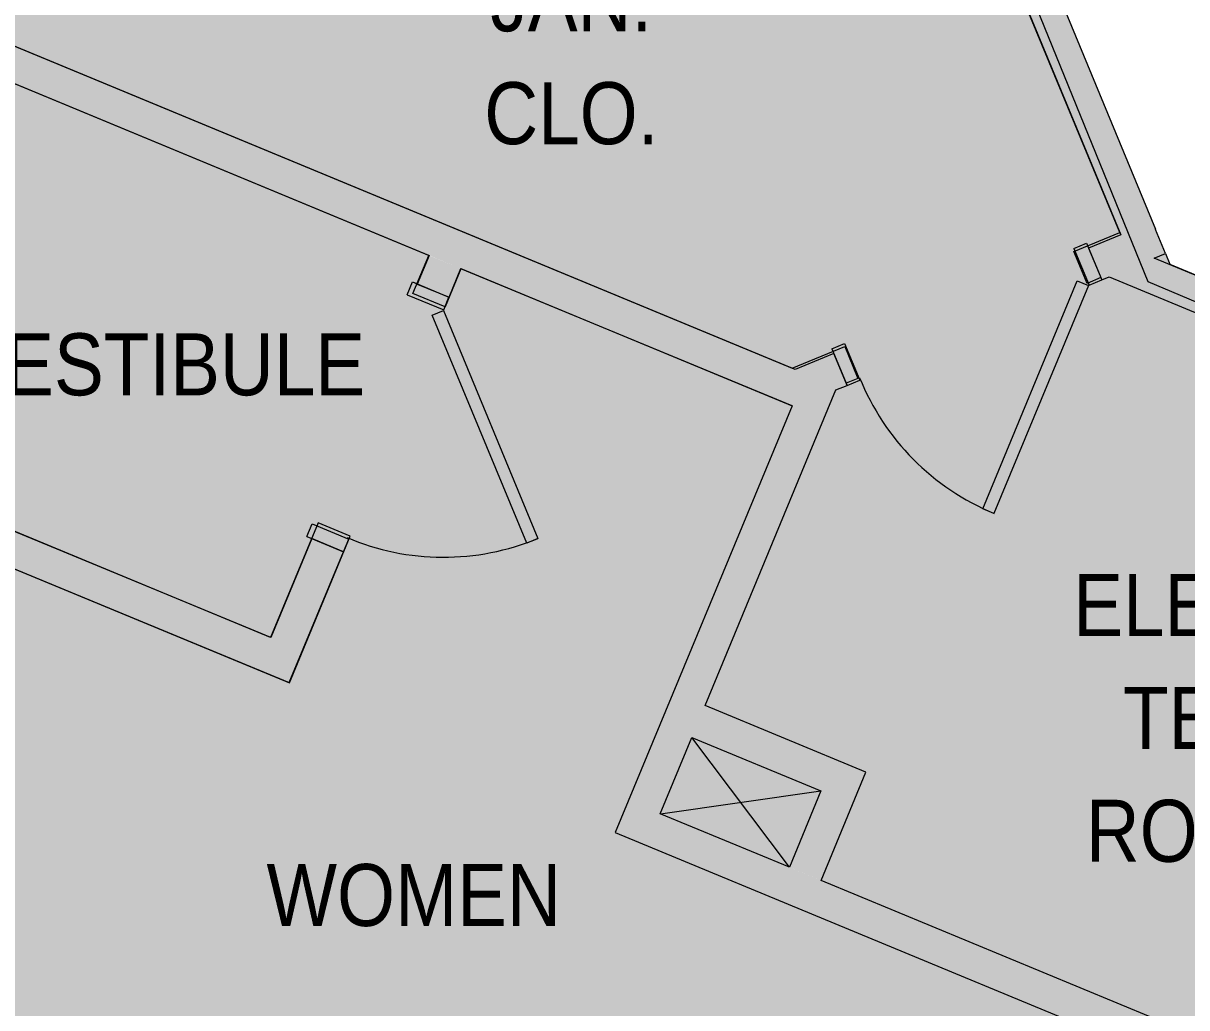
# Model space of a CAD drawing. Header units: inches. Extents: x 488 to 2071, y 800 to 2512.
# Drawn here: x 1135.2 to 1304, y 1360.2 to 1503.1 of the extents above; entities that cross this region are included whole.
import ezdxf

# ---------------------------------------------------------------- set-up
doc = ezdxf.new("R2010")
doc.units = ezdxf.units.IN
doc.header["$MEASUREMENT"] = 0
for name, color, linetype, lineweight in [('A-DETL-GENF', 92, 'Continuous', 9), ('A-DETL-THIN', 151, 'Continuous', 9), ('A-DOOR', 31, 'Continuous', 13), ('A-DOOR-FRAM', 31, 'Continuous', 20), ('A-Flor-Shel-Text', 8, 'Continuous', 9), ('A-Flor-Shel-Tptn', 8, 'Continuous', 9), ('A-WALL-PATT', 111, 'Continuous', 13), ('A-Wall-Shel', 8, 'Continuous', 9), ('A-Wall-Shel-Fill', 8, 'Continuous', 9), ('I-WALL', 2, 'Continuous', 9), ('M-Hvac-Duct', 8, 'Continuous', 9)]:
    doc.layers.add(name, color=color, linetype=linetype, lineweight=lineweight)
doc.styles.add('Stylus BT', font='stylu.ttf', dxfattribs={"width": 0.9, "height": 9})

# ---------------------------------------------------------------- blocks, each defined once
blk = doc.blocks.new('Revit Link EDITED_dwg-5488103-Level 1 POWER')
at = {"layer": 'A-Wall-Shel-Fill'}
h = blk.add_hatch(color=7, dxfattribs=at)
h.paths.add_polyline_path([(1377.13, 1436.77), (1377.13, 1436.83), (1375.21, 1437.62), (1330.52, 1456.14), (1330.49, 1456.09), (1376.75, 1436.93)], flags=0)
h.paths.add_polyline_path([(1327.95, 1457.14), (1327.95, 1457.2), (1301.56, 1468.14), (1300.91, 1469.7), (1299.27, 1469.02), (1327.72, 1457.24)], flags=0)
h.paths.add_polyline_path([(1289.55, 1465.37), (1291.54, 1466.2), (1289.76, 1470.49), (1294.44, 1472.43), (1294.3, 1472.75), (1287.64, 1469.99), (1289.45, 1465.61)], flags=0)
h.paths.add_polyline_path([(1210.36, 1531.02), (1261.41, 1552.17), (1257.57, 1561.41), (1206.53, 1540.26), (1209.56, 1532.94)], flags=0)
h.paths.add_polyline_path([(1168.82, 1543.77), (1170.66, 1544.54), (1168.75, 1549.16), (1166.9, 1548.41), (1168.75, 1543.94)], flags=0)
h.paths.add_polyline_path([(1255.66, 1566.03), (1255.67, 1566.03), (1255.66, 1566.03)], flags=0)
h = blk.add_hatch(color=7, dxfattribs=at)
h.paths.add_polyline_path([(1322.58, 1336.49), (1327.64, 1341.55), (1309.11, 1349.23), (1320.99, 1338)], flags=0)
h.paths.add_polyline_path([(1250.93, 1391.72), (1250.93, 1391.72), (1250.93, 1391.72)], flags=0)
h.paths.add_polyline_path([(1257.45, 1394.43), (1257.45, 1394.43), (1257.45, 1394.43)], flags=0)
h.paths.add_polyline_path([(1246.73, 1447.6), (1246.73, 1447.62), (1198.66, 1467.5), (1196.96, 1463.37), (1192.34, 1465.28), (1194.02, 1469.46), (1118, 1500.92), (1116.29, 1496.78), (1111.67, 1498.7), (1125.09, 1531.08), (1131.79, 1533.86), (1133.71, 1529.24), (1128.91, 1527.25), (1119.93, 1505.56), (1247.21, 1452.87), (1252.81, 1455.19), (1254.59, 1450.89), (1256.29, 1451.59), (1254.38, 1456.21), (1246.73, 1453.06), (1120, 1505.56), (1128.99, 1527.27), (1135.56, 1529.99), (1133.64, 1534.63), (1125.01, 1531.06), (1111.03, 1497.31), (1115.77, 1495.35), (1118.06, 1500.89), (1194.02, 1469.43), (1191.73, 1463.89), (1196.39, 1461.95), (1198.69, 1467.5), (1246.68, 1447.62)], flags=0)
h = blk.add_hatch(color=7, dxfattribs=at)
h.paths.add_polyline_path([(1093.09, 1072.46), (1093.09, 1072.55), (958.28, 1128.39), (961.92, 1137.17), (966.54, 1135.25), (964.82, 1131.09), (1039.75, 1100.05), (1039.75, 1100.14), (964.91, 1131.14), (967.2, 1136.69), (962.47, 1138.65), (958.2, 1128.34), (1092.96, 1072.51)], flags=0)
h.paths.add_polyline_path([(1090.47, 1079.05), (1112.12, 1131.32), (1112.07, 1131.34), (1090.45, 1079.14), (1044.4, 1098.22), (1044.4, 1098.13), (1090.45, 1079.06)], flags=0)
h.paths.add_polyline_path([(1229.59, 1080.58), (1230.33, 1082.36), (1114.81, 1130.2), (1225.47, 1082.36)], flags=0)
h.paths.add_polyline_path([(1045.71, 1101.38), (1046.7, 1103.76), (1042.08, 1105.67), (1041.09, 1103.29), (1044.4, 1101.92)], flags=0)
h.paths.add_polyline_path([(1060.48, 1137.02), (1069.67, 1159.24), (990.18, 1192.17), (1040.89, 1314.58), (1123.94, 1280.18), (1124.02, 1280.36), (1040.85, 1314.66), (990.12, 1192.17), (1069.67, 1159.22), (1061.02, 1138.33), (1056.4, 1140.24), (1055.86, 1138.93), (1057.31, 1138.33)], flags=0)
h.paths.add_polyline_path([(1063.13, 1156.49), (1063.13, 1156.51), (988.19, 1187.52), (981.85, 1172.21), (977.23, 1174.12), (1096.38, 1461.73), (1100.98, 1459.83), (1095.03, 1445.46), (1171.09, 1414), (1177.03, 1428.33), (1181.65, 1426.42), (1173.78, 1407.43), (1093.12, 1440.84), (1042.38, 1318.35), (1051.45, 1314.66), (1042.46, 1318.38), (1093.17, 1440.79), (1173.81, 1407.43), (1182.62, 1428.69), (1177.95, 1430.63), (1171.06, 1414), (1095.1, 1445.46), (1101.98, 1462.1), (1097.25, 1464.05), (976.24, 1171.91), (980.98, 1169.95), (988.25, 1187.5), (1063.1, 1156.5)], flags=0)
h.paths.add_polyline_path([(1102.36, 1206.86), (1102.36, 1206.86), (1102.35, 1206.86)], flags=0)
h.paths.add_polyline_path([(1102.37, 1206.87), (1128.37, 1269.63), (1128.27, 1269.67), (1102.89, 1208.14)], flags=0)
h.paths.add_polyline_path([(1129.99, 1273.29), (1134.66, 1284.58), (1134.45, 1284.66), (1129.79, 1273.37)], flags=0)
h.paths.add_polyline_path([(1136.1, 1288.31), (1162.11, 1351.08), (1161.87, 1351.18), (1135.97, 1288.36)], flags=0)
at = {"layer": 'A-Wall-Shel', "color": 7, "flags": 128}
for points in [[(1291.54, 1466.2), (1289.55, 1465.37), (1287.64, 1469.99), (1294.3, 1472.75), (1263.31, 1547.55)], [(1119.99, 1505.56), (1246.75, 1453.06), (1254.38, 1456.21), (1256.29, 1451.59), (1254.59, 1450.89)], [(1246.73, 1447.6), (1198.69, 1467.5), (1196.39, 1461.95), (1191.73, 1463.89), (1194.02, 1469.43), (1118.06, 1500.89)], [(1300.91, 1469.7), (1301.56, 1468.14), (1327.98, 1457.2)], [(1073.93, 1305.34), (1042.46, 1318.38), (1093.17, 1440.79), (1173.8, 1407.39), (1182.62, 1428.69), (1177.95, 1430.63), (1171.06, 1414), (1095.1, 1445.46)]]:
    blk.add_lwpolyline(points, dxfattribs=at)
at = {"layer": 'M-Hvac-Duct', "color": 7}
for p, q in [((1246.34, 1380.64), (1232.21, 1399.47)), ((1227.64, 1388.39), (1250.93, 1391.71))]:
    blk.add_line(p, q, dxfattribs=at)
at = {"layer": 'A-Flor-Shel-Text', "char_height": 9, "attachment_point": 2, "line_spacing_factor": 1.091849, "style": 'Stylus BT'}
for s, insert, width in [('JAN.\\PCLO.', (1214.71, 1510.95), 31.573), ('VESTIBULE', (1154.99, 1458.12), 69.9558), ('ELEC. /\\PTEL.\\PROOM', (1306.2, 1423.19), 43.9545), ('WOMEN', (1191.84, 1381.11), 51.3834)]:
    blk.add_mtext(s, dxfattribs=dict(at, insert=insert, width=width))
blk = doc.blocks.new('Single Flush - OTJ_SOLIDFLUSH_ALUM-5309679-Level 1 POWER')
at = {"layer": 'A-DOOR', "color": 55, "lineweight": 20}
for p, q in [((-8.65, -26.59), (16.67, -1.26)), ((16.67, -1.26), (17.91, -2.5)), ((17.91, -2.5), (-7.42, -27.82)), ((-7.42, -27.82), (-8.65, -26.59))]:
    blk.add_line(p, q, dxfattribs=at)
at = {"layer": 'A-DOOR', "lineweight": 9}
blk.add_arc((17.91, -2.5), 35.81, 179.5, 225, dxfattribs=at)
at = {"layer": 'A-DOOR-FRAM', "color": 55}
for p, q in [((-20, 3.25), (-20, -2.5)), ((-20, 3.25), (-18, 3.25)), ((-18, 3.25), (-18, -2.5)), ((18, 3.25), (18, -2.5)), ((18, 3.25), (20, 3.25)), ((20, 3.25), (20, -2.5)), ((-20, -2.5), (-18, -2.5)), ((18, -2.5), (20, -2.5))]:
    blk.add_line(p, q, dxfattribs=at)

msp = doc.modelspace()

# ---------------------------------------------------------------- hatches: boundary and pattern name
at = {"layer": 'A-DETL-GENF'}
h = msp.add_hatch(color=9, dxfattribs=at)
h.paths.add_polyline_path([(1231.21, 799.94), (1415.16, 799.94), (1461.44, 911.67), (1454.19, 914.67), (1460.19, 929.16), (1467.44, 926.16), (1483.65, 965.29), (1375.23, 1012.17), (1376.16, 1014.32), (1339.44, 1030.19), (1338.51, 1028.04), (1114.81, 1124.75), (1093.18, 1072.51), (1093.12, 1072.51), (1093.09, 1072.46), (997, 1112.26), (954.85, 1010.5), (954.06, 1010.84), (953.51, 1009.5), (920.23, 1023.28), (831.49, 809.04), (756.81, 839.97), (759.15, 845.61), (547.33, 933.35), (585.4, 1025.28), (752.68, 955.99), (848.55, 1187.43), (864.26, 1180.91), (870.06, 1194.9), (874.34, 1193.12), (905.88, 1265.96), (939.16, 1252.24), (939.58, 1253.23), (905.48, 1267.36), (888.45, 1226.24), (883.83, 1228.16), (902.78, 1273.89), (941.49, 1257.87), (943.66, 1263.09), (943.83, 1263.02), (958.13, 1296.06), (957.43, 1296.35), (996.19, 1389.93), (798.83, 1471.68), (838.32, 1567.02), (675.55, 1959.92), (630.52, 1928.39), (509.26, 1978.61), (488.05, 1927.42), (488.05, 799.94), (962.16, 799.94)], flags=0)
h.paths.add_polyline_path([(776.32, 846.05), (776.32, 846.05), (774.9, 846.64)], flags=0)
h.paths.add_polyline_path([(771.7, 847.96), (773.87, 853.2), (778.49, 851.28), (792.27, 884.54), (787.64, 886.46), (791.76, 896.39), (782.02, 900.42), (885.31, 1149.79), (845.1, 1166.44), (737.24, 906.04), (608.76, 959.26), (610.61, 963.74), (734.62, 912.38), (750.86, 951.6), (588.29, 1018.94), (553.94, 936.02), (761.06, 850.23), (761.82, 852.06), (771.32, 848.12)], flags=0)
h.paths.add_polyline_path([(793.67, 901.01), (895.06, 1145.78), (889.96, 1147.88), (788.57, 903.12), (792.27, 901.59)], flags=0)
h.paths.add_polyline_path([(1208.68, 1017.04), (1194.19, 1023.04), (1200.19, 1037.54), (1214.69, 1031.54), (1213.24, 1028.04)], flags=0)
h.paths.add_polyline_path([(1090.45, 1079.14), (1112.07, 1131.34), (1230.33, 1082.36), (1281.61, 1206.16), (1128.37, 1269.63), (1102.35, 1206.86), (1094.97, 1209.92), (1123.94, 1280.18), (1040.89, 1314.58), (990.18, 1192.17), (1069.67, 1159.21), (1060.48, 1137.02), (1055.86, 1138.93), (1063.1, 1156.5), (988.25, 1187.5), (980.98, 1169.95), (980.1, 1170.31), (966.38, 1137.03), (967.2, 1136.69), (964.91, 1131.14), (1039.78, 1100.13), (1042.08, 1105.67), (1046.7, 1103.76), (1044.4, 1098.22), (1088.56, 1079.93)], flags=0)
h.paths.add_polyline_path([(887.16, 1154.26), (891.3, 1164.3), (851.25, 1180.89), (847.09, 1170.85), (885.31, 1155.02)], flags=0)
h.paths.add_polyline_path([(904.36, 1164.29), (905.85, 1167.9), (870.61, 1183.16), (868.88, 1179), (904.34, 1164.3)], flags=0)
h.paths.add_polyline_path([(1283.14, 1209.85), (1287.81, 1221.14), (1134.66, 1284.58), (1129.99, 1273.29), (1281.61, 1210.49)], flags=0)
h.paths.add_polyline_path([(1289.34, 1224.83), (1290.07, 1226.59), (1331.78, 1327.29), (1322.58, 1336.49), (1309.06, 1349.25), (1221.09, 1385.7), (1246.73, 1447.6), (1198.68, 1467.46), (1196.39, 1461.95), (1191.73, 1463.89), (1193.99, 1469.44), (1118.06, 1500.89), (1115.77, 1495.35), (1114.37, 1495.93), (1100.65, 1462.65), (1101.99, 1462.09), (1095.1, 1445.46), (1171.08, 1414.03), (1177.95, 1430.63), (1182.62, 1428.69), (1173.78, 1407.4), (1093.17, 1440.79), (1042.46, 1318.38), (1081.48, 1302.23), (1125.55, 1284.06), (1154.48, 1354.23), (1162.11, 1351.08), (1136.1, 1288.31), (1287.81, 1225.47)], flags=0)
h.paths.add_polyline_path([(589.16, 1272.98), (574.66, 1278.98), (580.66, 1293.48), (595.16, 1287.48)], flags=0)
h.paths.add_polyline_path([(1338.28, 1342.98), (1375.21, 1432.15), (1292.74, 1466.31), (1291.68, 1465.88), (1291.54, 1466.2), (1289.55, 1465.37), (1287.64, 1469.99), (1294.3, 1472.75), (1263.3, 1547.54), (1207.64, 1524.53), (1195.14, 1554.67), (1168.82, 1543.77), (1168.46, 1544.64), (1135.2, 1530.87), (1135.56, 1529.99), (1128.98, 1527.25), (1120, 1505.56), (1246.75, 1453.06), (1254.38, 1456.21), (1256.29, 1451.59), (1254.59, 1450.89), (1254.72, 1450.57), (1253.1, 1449.9), (1234.13, 1404.09), (1257.45, 1394.41), (1250.97, 1378.72), (1331.47, 1345.38), (1333.68, 1347.58), (1338.22, 1343.04)], flags=0)
h.paths.add_polyline_path([(1246.34, 1380.64), (1250.93, 1391.72), (1232.21, 1399.47), (1227.64, 1388.39), (1238.78, 1383.77)], flags=0)
h.paths.add_polyline_path([(717.73, 1583.41), (703.24, 1589.41), (709.24, 1603.9), (723.74, 1597.9)], flags=0)
at = {"layer": 'A-WALL-PATT', "lineweight": 9}
for points in [[(1294.92, 1471.28), (1299.54, 1473.19), (1253.51, 1584.28), (1248.9, 1582.37), (1261.41, 1552.17), (1261.59, 1552.25), (1263.5, 1547.63), (1263.33, 1547.55), (1294.9, 1471.33)], [(1240.64, 1450.15), (1247.17, 1452.85), (1119.93, 1505.56), (1118.01, 1500.94), (1240.15, 1450.35)], [(1375.21, 1432.15), (1377.13, 1436.77), (1293.69, 1471.33), (1291.78, 1466.71), (1375.14, 1432.18)], [(1225.71, 1383.77), (1253.1, 1449.9), (1247.17, 1447.44), (1246.73, 1447.6), (1221.09, 1385.69)], [(1173.78, 1407.43), (1175.7, 1412.05), (1095.03, 1445.46), (1093.12, 1440.84), (1171.06, 1408.56)], [(1250.93, 1391.72), (1252.84, 1396.34), (1234.12, 1404.09), (1232.21, 1399.47), (1246.74, 1393.45)], [(1250.96, 1378.73), (1257.45, 1394.43), (1252.84, 1396.34), (1246.35, 1380.64), (1250.95, 1378.73)], [(1336.22, 1338), (1338.13, 1342.62), (1227.62, 1388.39), (1225.71, 1383.77), (1332.59, 1339.5)]]:
    msp.add_hatch(color=7, dxfattribs=at).paths.add_polyline_path(points, flags=0)
h = msp.add_hatch(color=7, dxfattribs=at)
h.paths.add_polyline_path([(1247.17, 1447.44), (1254.72, 1450.57), (1252.81, 1455.19), (1240.64, 1450.15), (1246.8, 1447.6)], flags=0)
h.paths.add_polyline_path([(1291.68, 1465.88), (1292.74, 1466.31), (1291.78, 1466.71), (1293.69, 1471.33), (1299.27, 1469.02), (1300.91, 1469.7), (1299.48, 1473.17), (1294.92, 1471.28), (1294.44, 1472.43), (1289.76, 1470.49), (1291.54, 1466.2)], flags=0)
h = msp.add_hatch(color=7, dxfattribs=at)
h.paths.add_polyline_path([(1175.7, 1412.05), (1181.65, 1426.42), (1177.03, 1428.33), (1171.08, 1413.96), (1173.8, 1412.83)], flags=0)
h.paths.add_polyline_path([(1196.96, 1463.37), (1198.68, 1467.53), (1194.05, 1469.42), (1192.34, 1465.28), (1195.72, 1463.89)], flags=0)

# ---------------------------------------------------------------- linework, layer by layer
at = {"layer": 'A-DETL-THIN'}
for p, q in [((1298.4, 1465.61), (1259.1, 1562.3)), ((1378.16, 1431.76), (1298.4, 1465.61))]:
    msp.add_line(p, q, dxfattribs=at)
at = {"layer": 'I-WALL', "color": 55, "lineweight": 20}
for p, q in [((1299.54, 1473.19), (1255.82, 1578.75)), ((1263.33, 1547.55), (1294.44, 1472.43)), ((1247.17, 1452.85), (1119.93, 1505.56)), ((1118.01, 1500.94), (1194.06, 1469.44)), ((1294.44, 1472.43), (1289.76, 1470.49)), ((1299.48, 1473.17), (1299.54, 1473.19)), ((1300.91, 1469.7), (1299.48, 1473.17)), ((1289.76, 1470.49), (1291.68, 1465.88)), ((1194.06, 1469.44), (1192.34, 1465.28)), ((1299.27, 1469.02), (1300.91, 1469.7)), ((1377.13, 1436.77), (1299.27, 1469.02)), ((1196.96, 1463.37), (1198.68, 1467.53)), ((1198.68, 1467.53), (1246.74, 1447.62)), ((1291.68, 1465.88), (1292.74, 1466.31)), ((1292.74, 1466.31), (1375.21, 1432.15)), ((1192.34, 1465.28), (1196.96, 1463.37)), ((1252.81, 1455.19), (1247.17, 1452.85)), ((1254.72, 1450.57), (1252.81, 1455.19)), ((1253.1, 1449.9), (1254.72, 1450.57)), ((1234.13, 1404.09), (1253.1, 1449.9)), ((1246.74, 1447.62), (1221.09, 1385.69)), ((1171.08, 1413.96), (1095.03, 1445.46)), ((1093.12, 1440.84), (1173.78, 1407.43)), ((1177.03, 1428.33), (1171.08, 1413.96)), ((1181.65, 1426.42), (1177.03, 1428.33)), ((1173.78, 1407.43), (1181.65, 1426.42)), ((1257.46, 1394.43), (1234.13, 1404.09)), ((1227.62, 1388.39), (1232.21, 1399.47)), ((1232.21, 1399.47), (1250.93, 1391.72)), ((1250.96, 1378.73), (1257.46, 1394.43)), ((1250.93, 1391.72), (1246.34, 1380.64)), ((1246.34, 1380.64), (1227.62, 1388.39)), ((1221.09, 1385.69), (1336.22, 1338)), ((1338.13, 1342.62), (1250.96, 1378.73))]:
    msp.add_line(p, q, dxfattribs=at)

# ---------------------------------------------------------------- block references
at = {"layer": 'A-DOOR'}
for p, rotation in [((1106.33, 1479.26), 67.4998806576744), ((1272.24, 1460.53), 22.50000000000037), ((1186.99, 1445.85), 67.4998806576742)]:
    msp.add_blockref('Single Flush - OTJ_SOLIDFLUSH_ALUM-5309679-Level 1 POWER', p, dxfattribs=dict(at, rotation=rotation))
at = {"layer": 'A-Flor-Shel-Tptn', "color": 7}
msp.add_blockref('Revit Link EDITED_dwg-5488103-Level 1 POWER', (0, 0), dxfattribs=at)

doc.saveas('drawing.dxf')
